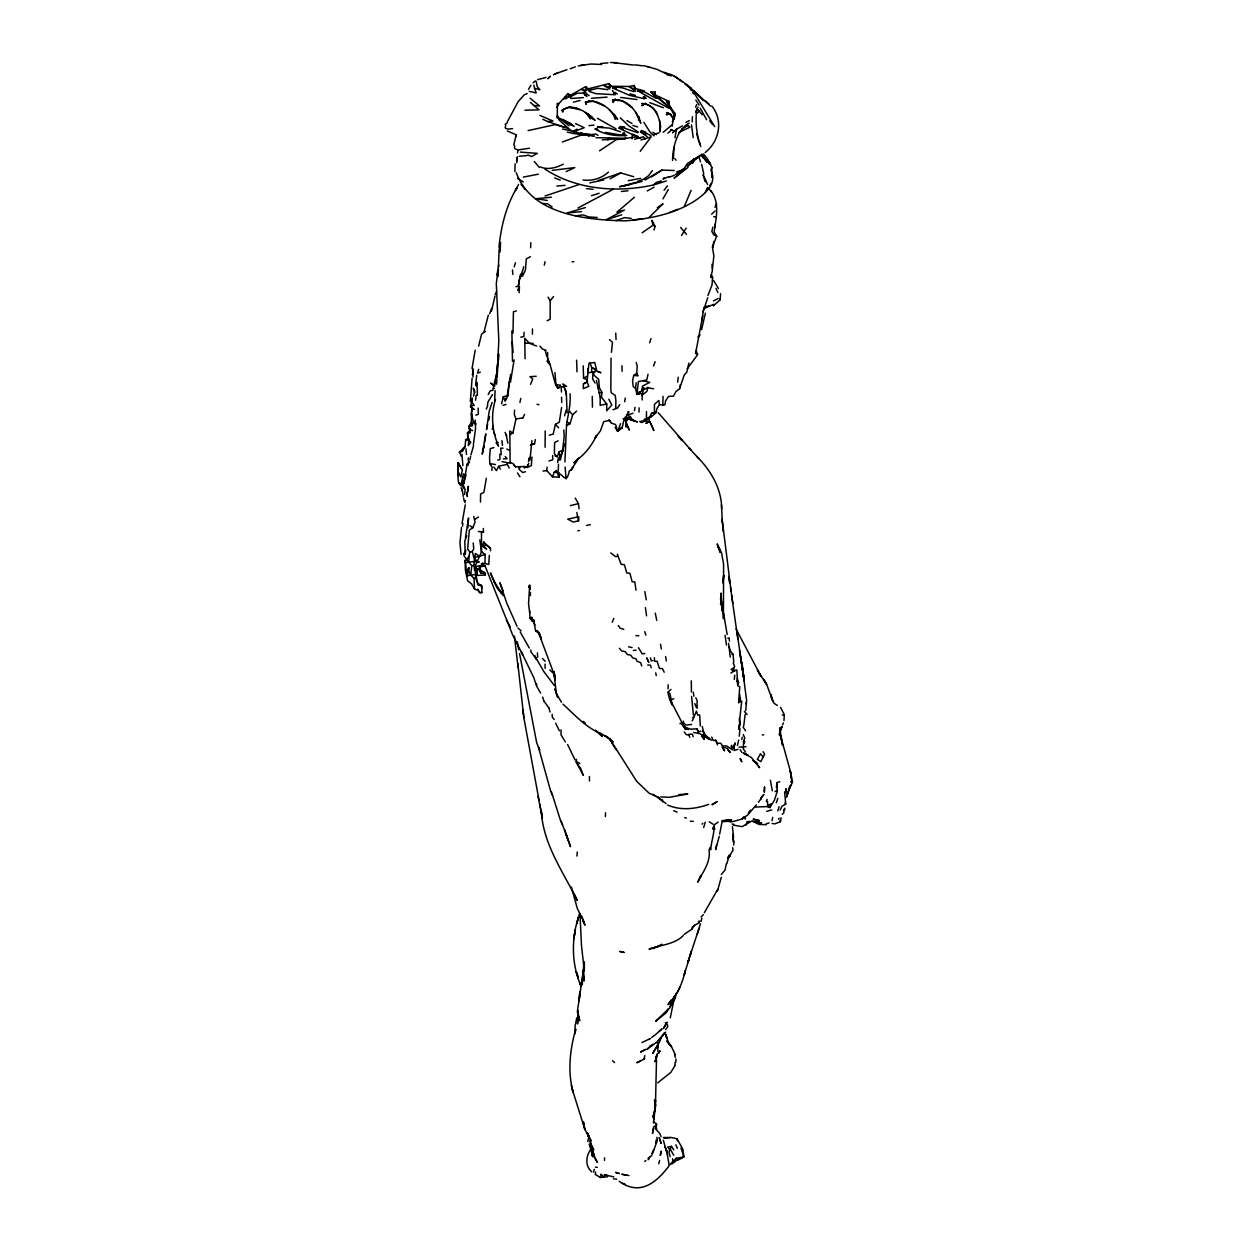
<?xml version="1.0" encoding="UTF-8"?>
<svg xmlns="http://www.w3.org/2000/svg" width="1250" height="1250" viewBox="0 0 1250 1250"><rect width="100%" height="100%" fill="white"/><g stroke="black" fill="none" stroke-linecap="round" stroke-linejoin="round"><path stroke-width="1.5" d="M473.719 516.438L475.063 522.047L472.906 527.688L469.328 530.062L467.656 549.047L469.828 551.984L469.078 556.156L465.125 561.312L465.672 562.562L477.391 561.047L481.562 551.797L485.125 554.391L484.938 563.531L480.016 565.812L475.359 566.375L477.156 569.344L477.359 575.438L485.094 575.016L484.641 572.578L478.562 569.078L477.156 569.344M691.438 692.047L691.297 680.828M522.641 418.281L524.547 414.406M528.922 459.359L528.922 458.094M587.734 368.812L588.234 372.75L593.375 372L594.078 375.297L598.641 379.297L599.422 387.812L601.969 392.422L601.406 397.125L606.734 404L606.703 410.766L611.828 404.969L608.797 399.203M646.453 411.562L646.484 418.906L644.344 419.172L643.812 421.469L641.531 420.969L641.719 422.453L644.734 420.641M720.547 293.578L720.25 299.75L713.516 305.688M468.281 460.922L468.313 457.812M470.359 401.562L472.094 378.141M656.141 1140.047L655.766 1143.172M480.469 502.031L480.609 494.016L483.906 492.359L486.344 478.297M532.422 334.219L532.469 328.922M547.609 352.438L547.641 361.984L550.094 364.609L555.531 384.656L558.438 388.312L560.344 385.281L556 384.484L554.906 372.547M511.875 330.906L512.484 361.297M545.078 447.25L545.219 430.953M606.734 404L600.141 405.344L600.234 397.328L596.438 380.438M557.641 388.438L556 384.484M558.547 460.188L560.422 459.594L559.109 451.781L562.578 450.453L564.203 436.5L563.781 429.969M513.016 333.125L513.422 311.828L516.344 310.953M587 381.953L588.844 386.375L583.219 388.609L583.453 383.812L587 381.953L588.969 363.328L594.797 362.484L596.75 370.922L600.922 372.719L597.406 371.547M558.281 471.297L558.469 464.188M561.031 729.844L561.031 734.875L565.328 741.891M634.609 420.891L631.156 420.125L631.172 418.813M714.781 227.375L714.844 224.234M733.516 670.859L731.141 669.5L734.219 667.328L733.484 671.172L736.859 669.906L737.688 685.688L739.766 686.828L738.562 702.797L740.016 701.734L739.766 694.406M583.781 973.219L584.266 980.937L583 973.422L584.047 962M457.969 475.641L458.109 462.719L461.656 469.016M514.5 410.094L514.391 414.75L515.984 418.922L512.938 432.984L509.844 434.797L510.125 462.234L513.453 463.922L515.406 466.797L525.125 466.469L524.203 467.953L527.625 466.516L528.781 463.375M483.703 544.719L483.766 542L490.438 548.484M496.953 377.328L498.812 340.891L496.312 283.469L498.703 265.016M588.094 113.812L595.062 120.422C587.375 112.641 573.656 102.672 562.875 109.734L562.812 112.109L562.062 110.5M604.5 1160.359L604.562 1157.812M531.938 457.031L531.375 465.547L527.469 467.469L524.094 466.859M576.438 759.359L576.391 761.359L579.812 763.609M779.781 781.797L776.953 782.547L777.328 791.281L774.391 800.203L769.938 807.578L766.844 806.609L755.609 807.062M472.156 374.484L472.969 374.344L472.562 367.938L473.031 376.922M536.578 346.109L529.156 343.047L524.766 338.297L525.062 358.719M517.688 667.516L517.828 663.438L523.828 717.578L539.031 800.266M570.062 393.797C570.875 404.484 568.172 414.25 566.547 424.484L564.922 461.969M461.438 484.688L463.391 473.875L465.891 476.109L462.656 477.531L462.391 482.641L465.172 489.859L464.562 494.484M465.125 561.312L465.375 570.031L467.594 580.797L471.516 583.812L474.563 589.109L478.078 590.328L479.859 592.906L481.922 592.531L481.641 585.797L477.594 583.219L473.906 565.312L475.359 553.438L479.344 556.25L485.125 554.391M530.609 247.734L530.797 242.719M587.781 1141.594L589.141 1135.641M632.125 138.828L632.281 134.953M671.078 108.094L666.453 100.906L669 105.594L669.172 101.453L655.547 95.125L654.859 91.797L650.922 92.047L657.031 98.203M692.219 121.859L692.422 116.703M611.047 358.156L610.844 389.516L611.234 392.719L615.219 395.422L615.875 400.562L615.766 408.578L613.047 409.797M497.75 276.594L498.031 269.359M605.359 816.578L605.547 812.734M649.688 416.875L648.938 421.656L643.797 420.719L643.594 421.516M472.188 401.438L472.359 398.062L470.547 406.531L473.906 409.344L470.547 406.531M668.016 688.875L668.219 684.766M739.406 700.219L739.5 698.328L740.641 699.25L739.953 697.375M791.422 780.047L791.062 773.75L780.172 734.406L780.234 727.609L780.172 734.406L782.547 745.141L780.203 730.625L781.984 726.469L779.359 734.734L779.891 730.141L781.984 726.469M705.359 313.141L701.609 329.688M738.172 684.234L738.312 681.844M475.609 385L476.719 375.344M497.719 276.25L497.922 272.719M642.922 380.609L649.766 382.391L642.609 386.031L641.734 390.484L639.109 393.953L636.891 394.328L638.406 381.516L646.75 380L648.031 374.266M746.469 702.656L745.766 710.578M519.109 292.719L519.484 286.594M656.5 1058.953L655.453 1105.875L654.719 1101.484M712.625 277.484L710.766 277.344L711.375 274.688L712.625 277.484L711.984 285.078L707.875 295.562M660.422 125.438L660.266 131.688L659.562 120.344M672.219 126.203L672.984 120.422M675.812 1062.281L676.016 1059.031M474.563 589.109L473.969 578.344L470.734 575.172L471.812 565.688L468.719 562.109L469.078 556.156M498.391 267.297L499.172 248.891M557.844 115.812L557.219 118.016L557.438 103.438L558.828 103.703L567.922 93.625L570.375 95.359L585.625 86.641L588.203 88.844L609.188 83.578L611.516 86.266L629.141 86.5L634.062 85.5L635.703 88.609L644.359 90.938M592.438 407.156L592.266 396.344M469.984 432.797L469.938 430.156L467.469 432.875L469.984 432.797L470.25 428.484L468.859 428.453L468.828 426.172L471.297 422.703L471.641 409.5M524.094 332.266L523.828 336.469L520.75 337.234M463.984 481.281L461.922 483.688L463.828 483.484L467.094 464.203L469.531 461.594L467.703 465.234L467.094 464.203M640.203 1061.172L636.828 1062.734L643.828 1059.297L644.906 1055.609M611.453 352.344L612.453 342.312L609.516 339.656M641.969 1042.562L649.203 1039.062M583.812 971.875L584.297 966.562M687.203 368.828L697.594 354.719L696.141 350.484L702.781 315.672M705.266 822.156L703.656 827.531M733.75 748.344L735.344 742.906L733.391 746.578L731.281 747.719L731.484 745.281L732.375 749.797L726.75 746L722.406 745.891L720.844 743.25L717.219 743.219L715.844 740.234L713.328 740.531L711.719 737.078M467.672 492.062L468.344 486.219L466.766 495.922M663.031 396.344L662.828 405.156L664.875 404.812L665.594 400.844L668.578 396.344L673.406 396.188L675.984 391.531L679.578 388.75L684.172 375.156L686.828 372.125L688.891 363.062M674.922 1065.281L675.109 1062.453M496.547 384.141L496.922 379.047M584.375 962.156L584.297 971L581.453 944.969L579.984 913.859M636.422 421.797L637.469 421.891L626.578 417.719L626.797 414.875M648.812 1047.312L646.984 1049.453L656.547 1042.25M712.469 268.422L713.859 255.984L712.359 246.656L716.766 236.156L714.125 232.094C715.969 218.516 720.125 202.938 711.062 190.922M691.594 724.469L685.859 725.062L683.344 722.516L683.453 721.125M656.109 1123.781L653.562 1121.719M656.625 1124.656L656.062 1127.438L654.953 1125.938L656.625 1124.656L656.125 1123.453M703.859 307.953L701.781 320.141M670.297 1017.781L674.109 998.953M720.578 604.562L720.812 601.609M713.219 247.625L713.688 241.609M476.984 382.469L477.406 395.312M499.906 454.109L499.937 459.5L497.672 460.094M547.062 467.109L546.766 470.609L552.516 476.813L558.953 477.234L559.312 472.969M578.547 520.859L577.625 516.953L567.734 519.156L573.156 522.031L578.547 520.859L578.875 516.797M743.266 734.484L744.781 738.062L743.609 740.828L743.312 748.922L745.469 751.953M462.578 526.172L462.828 523.281M497.75 274.922L498.078 271.109M553.531 296.531L550.188 300.859L550.188 319.219L547.156 320.75M473.359 444.797L475.547 428.688L475.172 420.047M739.969 728.438L739.25 736.219M745.125 818.219L745.219 817.125M491.891 470.375L492.156 467.312L489.797 463.625L489.562 457.078L490.328 448.578L493.906 447.609M576.922 856.078L577.281 851.984M653.797 1119.891L655.641 1105.297L654.406 1099.922M720.562 600.094L721.016 593.078L721.906 609.234L720.922 597.578L723.203 613.406L721.906 609.422L723.625 613.438L727.172 634.531M500.078 251.953L500.562 242.484M710.828 849.844C710.969 841.828 714.719 833.469 713.719 826.391L712.953 828.891L714.953 829.047M583.766 971.578L584.234 966.5M583.062 972.937L577.359 1011.562L579.719 1020.719L577.625 1011.828L577.828 1014.75L578.094 1010.641L577.5 1023.969L577.906 1019.828M739.984 721.906L739.422 727.422M783.969 720.656L784.297 714.625L780.562 707.328M498.969 247.266C501.031 226.437 506.141 205.562 517.094 187.484L515.406 190.547L518.547 184.469M536.234 81.359L537.156 86.469L539.922 89.781L534.547 88.25L533.859 85.094M657.75 1045.422L657.547 1047.516L658.312 1042.656M754 821.547L761.578 823.031L751.875 820.969L742.109 826.656L733.719 825.188L733.828 824.078M523.656 266.641C522.625 273.25 518.266 278.438 518.844 285.406M636.891 394.328L635.562 388.328L633.188 386.578L632.562 380.906L633.688 375.453L638.125 375.812L636.719 373.25L637.219 365.922L636.203 362.594M516.781 162.781L517.375 156.875L516.734 160.531M531.953 440.672L529.938 460.172M593 372.062L592.609 378.875L595.047 383.062M669 105.594L669.172 101.453M635.562 388.328L636.188 382.766M743.734 725.922L745.156 714.359M776.375 787.594L776.953 782.547M517.547 152.953L517.812 150.641M719.656 834.078L722.109 821.688L729.359 821.234L724.109 820.578M475.547 400.266L476.141 395.125M474.438 570.156L474.969 565.516L477.406 562L479.234 561.922L476.031 562.094M734.281 679.406L734.75 675.328M781.062 817.812L780.453 821.672L774.875 823.844L772.078 823.453M784.516 810.594L784.797 808.188M630.062 419.656L630.25 418.109L628.016 415M739.906 721.969L738.797 729.266L739.938 722.094L739.297 718.281M737.438 745.359L738.703 740.047M791.5 777.859L790.141 770.547L792.5 782.109L787.125 793.984M509.875 379.891L510.578 374.406M653.422 1122.922L654.125 1117.281M758.422 802.328L763.922 794.391L761.484 796.984M733.672 845.078L734.125 841.516L732.922 838.969M510.484 382.094L514.109 359.922M557.641 462.531L558.062 459.234L562.219 452.734M677.625 382.188L678.266 377.266M484.5 442.453L485.797 433.891L482.219 454.188L484.141 445.578L483.453 448.25M481.562 551.797L481.469 531.953L483.453 531.984L483.328 528.469M707.766 297.719L703.031 311.812M487.609 424.609L486.516 429.562L489.188 411.359L492.125 402.438M461.516 527.375L459.953 542.812L461.078 554.344M462.047 523.406L465.266 504.859M704.359 912.688L717.672 889.438M586.25 102.781L586.031 104.391L586.578 102.156L593.656 101.25L604.406 106M595.172 369.188L591.719 367.641L591.594 372.453L594.984 371.844L595.359 369.188L591.719 367.641L590.062 362.703M507.891 396.281L509.328 381.766M495.094 390.484L494.672 400.719M676.047 993.375L675.297 998.438L670.234 1004.5M583.422 97.594L570.906 98.5L570.375 95.766L571.781 94.719M634.469 410.734L634.984 407.312M760.859 799.5L761.141 797.578M673.781 1149.844L671.422 1146.359L667.672 1147.156L669.578 1149.297L669.062 1152.703L670.219 1156.672M496.984 275.047L497.531 271.453M653.703 1126.562L652.469 1133.547L653.484 1128.625M458.109 462.719L458.125 479.609L458.641 482.797L461.172 483.5M624.672 401.734L625.25 398.062M470.734 575.172L467.438 575.781L468.766 567.609L468.734 571.172L470.734 575.172L475.609 574.453L475.641 578.031L478.609 585.188L481.641 585.797M476.25 385.875L476.719 382.984M515.109 163.797L514.875 171.547M563.922 446.828L564.438 443.562M468.062 438.391L465.703 439.641L464.984 446.719L462.531 451.312L459.422 452.187L465.047 446.578M561.594 407.578L559.312 422.172L555.375 424.344L553.219 434.094L549.266 435.188M780.094 810.078L782.078 806.203L785.719 804.094L784.594 791.859M494.297 382.891L497.469 371L496.734 374.906L497.609 364.172L497.25 377.094L497.219 368.672L495.438 383.969M719.25 836.266L715.625 849.656L716.578 845.094M673.984 147.281L673.438 158.328M615.172 427.391L617.594 431.266L622.141 427.984L623.938 419.859M656.641 1056.016L655.828 1060.672L657.328 1053.484M465.875 550.234L463.828 553.859L465.172 554.281L465.641 551.578M583.375 971.203L584.281 966.031M679.578 388.75L680.172 384.922M576.766 1017.844L575.078 1026.125L575.172 1033.578L575.75 1029.141C569.938 1049.453 567.438 1071.766 573.125 1092.375L571.344 1085.109M595.672 1172.078L595.234 1174.484L600.594 1177.484L607.656 1176.719M741.781 739.562L742.219 737.172M488.922 420.016L489.516 416.719M582.656 975.844L583.844 969.391L583.312 972.219M654.406 412.875L656.094 412.594L656.781 408.859L659.469 404.516L658.797 400.437L654.453 404.422L654.406 412.875L651.484 413.328L649.859 416.812L646.484 418.906M487.437 405.094L488.047 401.844L492.562 394.562M512.828 274.422L512.484 269.953M739.406 722.078L741.734 701L740.016 701.734M772.062 820.672L772.688 817.375M647.719 387.203L646.906 391.406L642.141 395.094L642.234 399.953M674.922 137.734L676.594 129.172L682.422 125.828M473.594 396.109L474.594 391.094L473.281 388.188L474.812 392.734M711.75 177.578L711.844 167.453L707.5 158.828L703.438 153.875M465.469 537.562L468.547 518.031L467.875 527.703M684.984 971.953L684.234 975L685.344 970.406C682.656 982.109 678.234 993.875 669.625 1002.547L670.672 1001.219L668.031 1004.688L670.969 1000.125M491.438 311.156L495.031 295.953M463.828 483.484L465.781 474.266M469.875 459.875L470.594 456.422M696.141 350.484L695.516 353.484L697.641 354.016M684.094 934.422L691.859 929.219L692.344 926.906M515.703 136.984L516.172 134.781L507.297 130.969M544.312 265.188L545.047 261.719M519.922 402.469L520.781 398.469M534.516 443.828L530.688 444.766L534.516 443.828L535.422 439.594M726.438 863.594L725.016 870.078L721.328 874.453M593.609 1172.203L594.25 1169.297M560.422 459.594L563.062 448.969M470.969 454.844L473.531 445.734M501.656 403.734L503.25 396.828L507.547 395.609M712.844 227.094L711.828 231.391L713.797 234.875L716.766 236.156M690.422 955.078L691.344 951.156L687.75 962.688L700.5 923.891M672.375 121.844L675.109 113.688L668.797 104.844M643.922 387.625L642.141 395.094L639.391 391.609M516.172 134.781L513.812 144.547L514.812 146.297M710.766 277.344L712.453 270.312L711.969 264.375M493.359 387.203L494.125 384.031M492.266 429.406L493.125 425.906M467.703 465.234L468.328 462.703M642.406 92.359L640.125 90.047M552.516 476.813L554.203 472.297C563.484 471.578 565.906 486.938 569.391 470.734M478.609 346.219L481.594 334.094L485.391 331.391M701.062 921.359L701.875 918.266M488.297 315.219L484.062 331.781M495.469 399.594C490.766 414.391 492.031 430.469 497.969 444.625M657.859 1051.391L657.984 1045.766M567.047 425.484L570.047 423.734L572.641 414.844L576.562 411.125M624.531 420.422L630.609 418.391L624.531 420.422L625.5 416.828M658.688 1163.75L659.609 1160.406M783.562 811.219L784.141 809.078M790.641 785.234L786.453 797.281M475.188 350.25L472.125 368M489.313 555.391L488.75 564.469L484.938 563.531M638.391 120.203L639.328 116.969M579.547 913.484L576.688 923.875L578.547 917.094C571.406 938 571.297 964.453 580.984 985.828L579.766 982.453L580.656 985.094M621.062 127.203L623.188 129.656M462.891 465.609L461.922 454.25M472.531 430.625L469.062 428.891L469.031 426.625L472.203 425.688L473.359 421.797L471.375 413.234L471.781 416.875M570.141 96.609L570.375 95.766M684.828 972.578L689.25 958.562L688.328 961.188M649.688 342.766L650.969 338.531M564.516 415.812L566.281 410M653.969 230.047L655.062 226.422L651.922 220.297L652.922 225.203L655.062 226.422M777.781 810.859L779.094 806.703M745.703 703.75L746.781 700.406M697.062 934.531L699.141 928.141M776.328 802.812L777.797 798.359M661.188 1037.406L659.672 1041.734M517.734 290.359L518.797 287.172M693.969 158.594L692.344 163.438L695.031 158.844M515.484 262.75L514.219 266.797M597.469 127.625L597.891 126.391M657.938 1044.781L652.719 1053.375L659.312 1042.438M726.797 863.703L729.312 855.109L727.75 857.406M729.531 856.094L732.984 850.188L732.672 847.703M593.234 1152.5L592.078 1155.844L592.547 1152.906L592.766 1156.797L589.562 1144.609M620.578 423.656L617.734 431.234M767.062 799.344L766.328 801.422L767.5 801.547L767.656 805.562L769.844 807.234M482.516 545.938L486.516 548.938L482.516 545.938L483.766 542M711.844 167.453L710.859 170.172C717.859 183.719 704.438 194.469 694.438 201.094C673.766 214.312 649.547 218.797 625.469 220.859C586.641 219.969 531.672 214.984 516.297 172.734M559.297 458.672L560.5 455.344M786.828 796.266L788.031 792.969M489.656 313.719L491.578 308.469M509.922 378.391L507.188 395.875L505.141 400.875L503.25 396.828M693.75 925.922L699.078 922.719L699.734 920.922M790.078 785.719L788.438 789.5M466.75 535.781L464.828 540.875L465.172 554.281M554.953 455.797L557.234 456.766L559.109 451.781M675 1065.594L670.797 1072.422L657.688 1082.859M653.516 365.938L655.141 361.688M478.719 369.281L477.5 373.125L480.344 372.172M712.953 828.891L714.625 824.547L718.172 822.094M556.875 107.562L558.828 103.703M528.391 461.672L530.078 457.344M745.969 825.078L747.297 821.719L749.641 821.516M656.438 1057.766L654.953 1061.734L656.031 1059.156M650.922 92.047L655.172 96.016L655.547 95.125M612.234 622.219L613.828 618.391M692.219 720.938L696.469 711.141L697.734 715.172L699.672 715L700.297 725.969M648.984 1158.094L648.328 1159.688L649.688 1156.969M530.547 384.297L532.766 379.047L529.938 376.688L536.188 376.281M684.469 206.125L691.078 190.344M763.297 757.312L760.453 753.719L757.391 759.375L760.844 761.594L764.656 754.094L763.094 751.719M710.125 847.438L709.047 849.969C710.641 859.719 705.125 869.312 700.234 877.328L701.016 876.172L697.719 882.203L700.844 875.453M673.688 1155.203L670.25 1149.125L671.422 1146.359M486.312 409.062L487.766 405.688M705.375 192.203L707.469 187.453L709.594 188.203M652.391 1153.984L657.359 1140.469L656.906 1137.281M656.094 412.594L650.891 417.234M733.953 745.328L734.328 750.234M782.625 724.75L783.438 722.938M695.547 107.172L696.766 104.484M668.109 105.562L668.594 108.125L637.609 90.812L640.703 90.578L644.891 92.156L655.891 98.266M651.734 1153.891L653.656 1149.672M495.156 294.5L496.625 291.422M714.938 207.328L716.641 203.75M645.578 420.906L646.172 419.703M677.203 992.719L679.891 987.25M488.203 394.594L490.031 390.953L492.984 390.203L492.969 388.453L494.5 388.312M671.891 1003.719L669.75 1007.953L663.297 1013.766M607.906 139.969L608.984 137.875L626.531 138.391L602.297 139.859M665.672 1024.156L663.328 1028.641L667.406 1022.422L665.281 1022.797M468.766 567.609L466.297 572.297L467.438 575.781M628.094 417.781L626.422 420.953L626.109 427.094L625.906 422.859M658.719 1053.281L660.047 1050.766L658.344 1053.375M475 561.281L472.234 551.562L473.75 548.719L473.234 543.047M646.156 421.203L647.047 419.031M528.547 89.219L530.953 85.266M727.625 858.203L730.203 856.219M558.438 388.312L560.344 385.281M662.938 198.891L668.281 189.547M681.578 235.438L686.141 228.141M721.281 877.25L717.422 891.219M505.141 400.875L506.969 397.812M671.469 1003.906L674.422 998.453L672.75 1003.438L669.984 1006.234M663.156 1035.094L664.75 1032.547L659.734 1039.062L665.734 1032.141M577.109 1019.422L578.453 1017.313M507.391 121.641L518.25 101.484L524.328 94.781L527.219 93.531M691.859 929.219L694.422 925.188M665.719 1029.656L667.797 1026.391L667.359 1024.703M571.312 469.797L572.828 467.438L570.578 470.594L578.938 457.969L573.922 462.828L577.297 459.594L576.688 460.125C585.328 453.984 592.016 445.016 596.547 435.453L594.844 438.219L600.469 430.813L603.719 421.641L609.594 420.391L611.172 423.078L615.594 424.531L617.594 431.266M619.766 404.625L617.297 408.328L615.766 408.578M656.516 1042.797L660.75 1037.797L658.25 1040.406M645.703 423.422L648.938 421.656M705.578 307.062L706.203 306.156M709.75 185.594L711.172 183.531M664.125 177.625L663.078 179.109L668.734 176.625M672.922 998.766L675.469 995.203L673.906 997.375M748.312 813L750.453 810.094M591.672 1148.219C586.016 1154.766 584.484 1165.734 591.734 1171.812M698.062 106.969L696.75 108.719C695.266 121.25 696.25 134.641 700.766 146.469M652.391 170.609L648.547 175.734L643.766 179.125L637.797 181.234M726.375 820.656L730.344 821.891L733.797 821.375L742.328 818.891L743.938 816.781M664.078 190.219L667.438 185.891M625.672 420.25L627.844 417.547M640.203 151.297L651.172 136.859L641 139.969M695.609 111.969L697.703 109.438L702.281 114.812M655.438 1057.141L657.484 1054.688M614.047 100.781L612.844 102.219L615.375 98.891M664.188 1138.141L671.328 1137.516L676.969 1138.734L682.922 1149.359L683.891 1156.922L676.219 1158.312L669.141 1165.297L667.281 1154.203M778.375 819.188L779.188 818.234M683.297 935.531C674.578 944.562 660.438 944.844 649.047 949.188L658.312 946.375L652.688 948.516L653.688 948.25M782.281 814.422L784.062 812.344M668.766 1166.25C656.203 1182.766 639.875 1196.266 619.219 1181.328M666.609 1010.844L668.688 1008.578L666.422 1012.578L655.719 1021.234L662.375 1014.703M697.406 113.062L699.656 110.656M678.281 172.656L683.312 169.828L687.422 163.484L701.516 154.516M565.234 97L568.734 97.109L570.375 95.359M687.5 166.578L694.375 159.344M702.047 824.141L702.812 823.328M672.594 132.828L676.594 129.172M549.875 76.625L547.859 78.719L550.453 76.141M696.375 110.766L697.703 109.438M697.891 337.125L700.109 334.891M701.094 916.969L703.391 914.656M649.266 217.281L663.016 203.812L657.281 207.687M756.312 804.891L747.766 814.937L742.328 818.891M667.797 692.375L670.969 689.422M705.141 152.578C719.312 141.5 723.609 120.422 711.797 106.016M544.875 169.062C576.422 189.875 617.375 192.938 653.5 184.969L656.156 182.516L661.344 180.906M711.609 214.172L715.109 210.953M652.922 225.203L642.172 232.797M648.281 418.734L643.812 421.469M663.234 132.281L671.781 125.078M612.469 90.484L615.266 94.734L595.922 93.672L589.531 91.562L588.672 90.438L591.078 88.625M634.422 197.25L616.891 212.25L624.422 210.047L606.438 219.594L621.734 214.828M681.797 171.016L683.797 169.281M570.219 96.875L577.234 93.297L583.922 92.953M554.203 472.297L556.422 470.391L558.953 477.234M659.109 1031.391L661.922 1029L654.406 1035.547M635.766 91.328L629.141 86.5L634.609 89.547L635.703 88.609M644.719 1161.438L645.844 1160.5M678.875 132.406L689.906 127.219L687.875 125.391L681.641 129.391M649.172 1039.516L650.375 1038.516M585.766 91.906L581.594 89.578L586.344 90.375L588.203 88.844M507.266 122.656L505.281 124.281L505.797 125.969M643.828 1059.297L644.703 1058.594M533.078 82.797L535.391 80.953M667.891 133.156L671.875 129.688L670.859 129.547L674.406 131.453M688 167.422L674.094 178.203L685.531 167.922L675.484 174.438M687.547 165.797L700.141 155.875M648.906 417.641L651.328 415.766M648.062 1158.375L651.812 1155.469M651.578 1037.516L653.781 1035.859M608.406 172.109C601.641 178.469 592.188 181.172 583.047 180.031M683.609 1156.016L682.312 1158.078L673.281 1161.781L672.531 1158.812M622.312 126.922L618.531 128.031L640.703 138.375M633.688 375.453L636.719 373.25M671.688 1164.062L675.078 1161.609M588.672 90.438L597.719 88.297L607.844 89.688M680.141 171.188L683.25 169.031M646.188 98.5L644.516 96.422L643.391 96.828L644.719 98.828L629.625 95.359L612.703 88.078L617.297 87.172L622.141 87.859L633.938 91.641M612.703 88.078L615.562 86.812M674.125 119.484L670.688 114.234L668.281 113.484L666.344 114.797L668.812 114.188M599.531 150.828L616.422 139.578L636.75 136.875M609.906 89L604.047 85.578L609.734 87.438L611.516 86.266M651.562 176.859L661.891 170.094L674.234 170.516M775.031 791.594L777.484 790M692.359 160.812L698.578 156.875M475.063 519.188L478.516 517.016M661.891 944.203L656.344 947.172M661.891 170.094L645 180.016M730.859 672.984L734.953 670.531M573.859 130.969L577 129.141M649.719 1046.234L652.984 1044.328M610.109 178.844L620.719 172.922L633.703 176.719M647.281 190.969L654.078 187.188M583.422 92.984L585.219 95.312L586.984 94.359L589.156 95.609M685.906 122.438L689.344 120.562M530.391 256.703L526.281 258.922L525.438 269.953L522.703 275.984L519.766 277.031M643.719 104.656L641.703 105.719L645.547 103.125M613.25 189.25L577.984 208M583.188 365.797L583.594 378.141L587.5 376.094M713.516 300.906L718.141 298.547M558.109 440.781L554.688 442.5L554.5 445.703L554.422 453.812L557.234 456.766M583.453 383.812L587.594 381.812M537.594 79.656L546.109 77.438M767.656 805.562L771.469 803.766M566.203 171.609L574.781 167.594L552.219 170.359M468.734 571.172L466.297 572.297L465.672 562.562M554.531 74.031L566.953 69.719M562.875 109.734L562.047 110.109L568.969 107.172L579.797 109.797M676.625 171.859L683.312 169.828M641.734 390.484L647.688 387.781L653.656 388.766M563.266 164.141C556.359 167.828 547.844 170.109 540.312 166.938M553.453 74.797L557.859 72.906M574.703 131.297L584.203 127.703L575.5 123.594M613.531 93.078L615.172 92.391L617.297 94.062M562.344 142.016L581.812 134.859L593.625 135.672M669.703 212.453L677.719 209.297M597.938 129.719L596.531 128.516L594.859 128.953C604.125 134.422 616.219 136.531 626.781 135.344M670.188 700.141L673.812 698.719M523.078 273.469L520.469 274.484L518.188 286.016L515.969 286.828M570.219 68.781L575.266 66.859M669.203 177.234L674.438 175.266M530.266 588.953L528.672 586.047L530.344 589.125M589.344 101.063L585.188 102.328L586.578 102.156M689.156 123.109C676.797 129.75 672.75 147.312 672.547 160.438M567.266 132.109L572.969 133.406L576.781 132.047L562.594 129.016M620.719 172.922L598.281 180.578M616.016 220.625L624.531 217.641L631.203 218.375M653.375 134.719L659.109 132.766M545.078 195.984L579.078 184.547M506 404.406L502.969 405.359M679.938 723.656L683.344 722.516M623.109 418.875L626.578 417.719M710.047 305.766L704.562 308.406M633.016 413.25L626.438 415.391L629 411.859L627.812 411.891M634.609 139.25L643.359 136.766L645.141 138.922M642.141 181.406L624.719 185.688M591.516 195.703L599.156 193.25M653.5 184.969L666.359 180.953M638.156 181.844L619.531 186.75L629.234 184.766M734.219 750.484L738.016 749.344M704.25 307.156L712.609 305.016M548.906 460.953L552.812 459.766L552.609 455.5M525.469 471.734L522.766 472.547L519.016 469.234M585.391 207.578L567.078 212.938L581.516 211.672M766.141 823.812L769.094 822.953M651.484 413.328L655.547 412.156M475.734 415.125L478.281 414.391L478.156 408.109M474.672 557.562L479.344 556.25M528.109 130.609L555.422 124.562L564.719 127.406M766.688 811.328L771.781 809.938M529.469 148.25L518.281 149.922L515.219 148.938L514.375 147.375M573.375 102.203L580.016 100.422M685.234 126.109L687.875 125.391M579.062 508.703L578.453 503.641L570.359 505.625M640.594 178.328L628.312 180.703M603.75 179.938L589.766 182.875M703.031 734.703L704.125 734.438L706.734 737.344M586.562 525.484L590.297 524.594M782.281 715.094L784.297 714.625M519.625 467.391L518.5 467.656L519.922 468.016M701.016 731.25L698.688 731.781L696.906 728.812L691.875 729.125M509.188 468.031L507.359 464.422L498.531 466.172L500.422 469.047M727.828 638.156L729.125 637.875L729.438 641.094M694.812 703.625L696.344 707.422M762.328 735L763.688 734.719M723.406 821.266L727.609 820.406L721.906 820.75L731.5 820.062L726.781 820.531M523.266 177.109L538.359 174.188M479.719 566.969L485.313 565.844L481.938 565.375M738.984 747.172L745.953 746.688M580.438 65.5L591.078 64L601.609 64.469M478.078 590.328L477.562 589.125L479.578 592.25L481.922 592.531M473.969 578.344L475.641 578.031M471.812 565.688L473.906 565.312M731.969 654.5L733.078 654.297L733.766 662.203M577.906 530.797L579.406 530.531M469.828 551.984L472.234 551.562M578.234 65.953L584 64.938M652.797 660.594L651.328 660.859L650.391 657.906M463.531 497.984L464.344 500.828L465.641 500.594M498.531 466.594L496.453 470.625L493.891 467.016M515.984 418.922L522.641 417.984M619.578 429.5L621.359 427.484L622.141 427.984M458.188 462.891L462.375 470.031L460.844 477L457.75 470.891M498.219 442.438L496.062 442.797L498.562 446.234M599.125 392.875L601.969 392.422M600.234 397.328L601.406 397.125M598.109 388.031L599.422 387.812M470.531 405.891L474.281 405.328L471.719 402.391M572.109 261.875L573.828 261.625M743.516 741.688L744.922 741.5M512.578 128.578L508.406 129.141L505.594 128.328L505.109 126.953M575.5 215.906L583.109 214.906L588.797 216.953L597.203 217.484M563.672 98.875L566.953 98.453M591.875 134.5L595.828 134L598.016 135.359M542.984 471.062L546.766 470.609M644.828 653.531L642.219 653.844L638.438 647.703M534.094 622.953L535.641 630.875L537.5 630.656M632.438 219.984L642.781 218.812M482.516 545.469L486.906 545.453L490.484 548.25L490.516 550.828M519.125 156.25L526.938 155.609M524.953 110.219L538.969 109.828L530.422 102.453M588.984 125.641L593.938 125.109M621.328 191.484L628.016 190.766M542.812 119.281L547.719 121.562L553 121.031L539.906 115.406M593.375 372L594.984 371.844M693.141 736.75L692.391 734.188L688.828 734.266L689.75 737.375M551.391 197.219L535.828 198.719L547.266 200.453M591.578 98.297L607.062 97.125M600.625 63.516L607.984 62.891M766.266 824.703L759.062 824.438L752.891 821.391M556.812 186.016L565 185.375M637.609 90.812L639.984 90.625M597.766 127L602.75 126.625M633.375 650.438L636.062 650.219M595.953 137.719L608.984 137.875M667.094 74.828L671.297 74.625L674.641 76.609M503.406 458.891L507.094 458.719L505.25 456.484M525.141 343.203L533.141 343.391M747.297 821.719L749.969 821.609M617.984 138.797L625.516 138.641M636.016 590.203L634.797 581.984L632.156 581.734L629.891 573.281L626.812 573L624.406 564.766L621.109 564.266L618.094 556.406L615.281 556.453L610.719 552.953M725.219 820.688L730.641 820.578L727.375 820.578M599.297 127.438L609.125 128.047L620.531 131.797M678.766 794.625L687.812 793.953L669.453 797.297L660.891 796.953M663.281 1137.516L670.188 1137.5M790.641 781.844L792.531 781.828M588.547 101.125C600.812 100.344 611.219 109.891 617.656 119.422L609.5 109.969M529.734 610.828L529.953 618.172L532.328 618.203M613.609 62.625L633.281 65.031M501.984 461.625L510.438 463.25M503.031 448.187L500.703 448.156L501.25 454.594M626.656 1175.234L621.75 1174.281M577.234 133.078L590.078 134.219M610.453 62.5L616.688 62.719M690.328 821.234L693.266 821.375M647.719 665.016L650.406 665.141L651.188 667.797M708.734 804.344C695.531 809.094 680.875 810.781 667.641 805.062M529.141 91.328L536.203 92.938L534.547 88.25M533.625 105.516L539.578 105.984L530.078 98.172M595.469 1167.188L597.312 1167.328M635.938 635.562L638.828 635.844M613.453 1178.828L616.734 1179.141M542.453 203.359L547.875 203.891L552.141 206.984M478.344 531.484L483.453 531.984M586.469 188.641L593.172 189.312M620.547 97.422L636.922 99.531M520.422 152.109L537.312 153.359L531.625 156.531L527.75 154.953M569.281 107.281L576.234 108.047M589.078 135.656L572.969 133.406M670.672 108.016L657.391 97.031L660.125 98.109L659.594 97.406M634.5 64.828L642.734 65.828M689.203 735L686.359 734.656L684.188 731.953M619.922 126.438L624.75 127.062M713.734 216.672L715.672 216.953M480.734 572.969L480.016 565.812L478.562 569.078L480.734 572.969L485.078 573.609M613.812 1176.922L604.219 1174.703L606.688 1175.328M628.938 1175.562L622.547 1174.312M489.797 463.625L495.484 464.547M586.75 134.922L589.422 135.719L580.328 133.047L594.516 136.25M659.469 404.516L662.828 405.156M693.703 732.484L699.594 733.609L708.828 738.484L704.812 736.25L707.484 737.672M621.812 127.234L637.766 132.734M481.328 563.609L482.875 563.906L482.734 562.766M537 404.344L538.891 404.719M640.344 421.922L641.562 422.188M647.328 66.531L657.016 69.375L671.109 76.016M628.562 646.781L632.047 647.594M605.5 132.438L620.375 134.953L624.859 134.219L623.984 132.5M559.656 386.188L564.359 387.359L562.844 383.891L566.531 386.297L563.703 386.281L566.266 391.531L567.094 412.797M643.859 65.719L648.953 67M629.984 93.859L635.406 95.359M623.797 629.281L620.297 628.297L618.203 625.578M564.219 120.594L574.094 126.219L562.734 119.359M724.625 747.625L727.781 748.547M684.734 817.625L686.375 818.109M568 128.438L547.719 121.562M619.438 1173.578L615.656 1172.391L618.203 1173.266M573.031 131.438L578.031 133.016M632.859 125.469L637.578 126.969M691.375 729.469L683.922 726.906M663.906 72.266L671.516 74.797M649.75 102.625L663.375 107.719M622.438 1183.297L625.141 1184.234M692.594 717.344L693.578 717.672M670.688 114.234L666.594 112.547L668.281 113.484M641.141 130.469L645.719 132.109M554.609 177.953L560.266 180.078M560.172 118.75L570.844 123.547M673.688 810.75L677.094 812.094M546.172 350.453L542.297 348.922L539.922 346.141M743.125 753.031L748.016 755.344L743.906 753.359L746.844 754.547M667.797 692.516L669.922 693.391L672.203 705.062L670.719 702.031M632.625 134.234L638.172 136.547M711.625 740.172L707.828 738.578L704.125 734.438L702.844 730.531L706.25 736.828M643.094 131.656L650.922 135.594M506.781 449.062L509.516 450.25M656.172 796.359L649.156 793.234L636.656 781.281L609.375 738.406L612.453 742.828L609.641 739.078L613.109 742.031L604.812 735.547L608.484 737.828L600.25 733.312L601.531 733.953C586.406 727.891 574.781 715.016 563 704.141M616.031 128.844L597.406 118.312M743.906 753.359L751.359 757.484L759.641 767.719L755.438 761.859L757.672 763.844L752.922 760.656M583.594 378.141L587.062 379.828M745.188 753.969L748.016 755.344M653.031 794.188L666.141 803.609M685.578 728.172L688.297 729.547L682.359 724.859L685.094 727.953L681.125 723.031M585.312 112.703L592 117.094M676.219 1158.312L678.672 1159.641M674.531 76.094L686.953 84.656L710.547 106.078M566.531 421.719L570.047 423.734M626.969 120.578L632 123.531M512.938 432.984L509.688 431.047L509.844 434.797M495.031 385.828L490.5 383.078L494.297 386.203M705.609 736.406L710.172 739.156M599.688 1176.938L600.594 1177.484L600.844 1174.141L603.797 1176.703M475.938 423.406L473.359 421.797L475.906 424.719M709.391 738.469L703.984 734.375M709.172 821.766L713.078 824.234M517.5 178.312L523.266 181.969M777.391 705.453L774.156 703.375L771.578 698.219L773.156 701.719L766.641 684.438L757.406 670.203L761.172 676.562L736.062 629.016M743.219 817.516L745.547 819.016M684.953 84.141L690.984 88.047M694.234 93.25L692.922 92.391L693.375 93.828M638.312 132.062L628.828 125.875L620.297 117.875M625.266 135.953L622.859 133.156M639.922 421.281L641.719 422.453M469.875 525.672L472.906 527.688M647.375 136.812L640.406 131.766L645.781 134.422M652.938 132.219L656.453 134.641M521.016 184.281L525.125 189.516M569.109 125.781L558.953 117.797M675.156 76.781L678.109 78.875M679.594 79.922L682.281 81.828M474.547 559.016L477.391 561.047M585.219 95.312L587.031 96.641M704.344 738.016L701.766 736.125L704.328 739.438L701.516 735.688M687.516 86.031L691.359 88.875M736.547 681.109L738.688 682.75L737.188 678.578M614.625 87.438L616.25 88.672M732.094 823.906L733.719 825.188M670.672 108.656L657.703 97.828M568.562 122.875L571.375 125.297M517.938 628.047L521.094 630.766M705.031 100.578L709.188 104.219M631.969 107.578L622.266 100.797L612.469 100.047C626.391 97.562 637.391 111.094 640.781 123.219L635.859 112.453M613.453 114.016L615.156 115.578M655.328 1127.594L656.859 1129M673.672 116.891L674.641 117.781M630.25 418.109L632.328 420.031L630.203 416.281M595.922 730.641L602.234 736.406L595.562 730.125M612.547 1060.703L614.562 1062.609M571.359 130.906L559.141 120.062L557.359 115.906M693.641 90.703L703.297 100.578M654.031 135.875L649.828 131.812L643.875 122.281M669.531 113.594L673.641 119.172M534.25 161.438L539.391 167.469M514 465.422L515.406 466.797M632.656 419.453L634.719 421.531M670.734 107.859L669.938 107.047L674.281 115.203M467.469 432.875L467.953 439.297L470.797 442.266L468.25 445.578L469.062 439L466.141 440.594L465.703 439.641M542.484 658.531L545.219 661.312M549.875 669.906L552.859 672.922M658.203 796.719L661.281 799.906M658.25 412.703L690.859 449.984L689.047 448M689.391 448.391L698.953 458.797M555.375 424.344L558.609 427.812M696.891 456.562C710.766 470.297 721.516 488.531 721.672 508.516M680.625 227.484L686.438 234.312M680.344 438.625L682.156 440.625L677.922 435.938M704.828 159.703L707.016 162.141M589.812 115.938L592.422 118.906M569.734 411.484L572.641 414.844M727.891 749.703L730.219 752.391L728.109 749.953M464.25 488.516L461.969 485.844L461.734 483.281M701.391 155.703L703.734 158.5M744.406 711.391L747.062 714.547M709.531 164.188L701.797 154.688M585.078 92.078L586.984 94.359M619.391 648.281L621.531 650.875L625.203 651.656L627.297 654.484L630.719 655.188L632.797 657.984L635.953 658.75L636.953 661.219L640.609 662.656L641.703 665.906M674.875 158.703L676.109 160.219M709.234 189.078L711.5 191.875M709.672 120.859L712.672 124.562M655.25 1128.625L659.875 1133.609L661 1136.656M554.172 719.469L552.312 717.094L552.156 714.297M608.891 419.797L610.625 422.062M522.656 654.766L512.516 634.578L485.313 566.578M532.328 621.453L529.953 618.172M554.453 685.625L543.875 671.641L534.609 655.672L536.547 659.484L530.969 651.844L530.781 649.969M714.719 126.641L692.312 89.969M549.047 708.203L543.859 700.953M590.266 118.875L585.984 112.469M461.312 456.266L459.328 452M589.75 89.469L590.453 90.422M718.438 288.516L713.562 280.5M572.047 1088.562L584.875 1129.5L591.234 1140.984L588.375 1135.812M458.703 482.922L460.594 485.562M701.656 154.109L707.453 162.406M575.859 761.828L579.797 767.609M683.891 1156.922L680.984 1148.016M700.188 108.094L706.656 119.75M695.828 100.063L699.109 105.016M683.391 726.219L685.625 729.594L670.984 701.328M517.484 472.969L519.984 476.781M538.219 631.75L539.656 633.953L535.641 630.875M612.141 743.297L616.281 749.75M561.406 702.156L557.719 695.859M575.234 498.094L578.453 503.641M722.391 747.359L724.578 750.859L722.297 747.016M743.109 726.938L745.578 730.859M555.672 723.266L559.375 730.734M740.172 749.766L741.828 752.453M468.719 562.109L464.234 556.234L463.828 553.859M657.625 114.859C654.984 108.187 648.734 103.891 641.719 103.531C654.031 103.484 659.766 116.813 660.531 127.375M704.516 179.297L706.203 182.234M720.406 550.641L718.359 547.062L721.625 553.141L723.594 564.172L723.422 618.734M548.062 297.172L550.188 300.859M638.531 117.172L639.562 119M638.188 392.328L639.109 393.953M630.266 418.516L631.156 420.125M573.859 893.406L577.281 900.438C563.016 871.562 542.953 844.063 541.281 810.688L542.359 818.188L538.078 796.406M689.781 87.906L691.234 90.562M577.297 763.938L583.266 775.297L580.328 767.531M719.594 298.562L720.25 299.75M733.078 654.297L730.5 651.047L729.188 646.719M574.641 895.547L576.422 898.875M520.203 631.984L529.281 648.016M561.109 822.078L562.5 824.719M719.641 549.312L718.219 546.609L720.484 551.391L717.219 543.891L720 552.547M547.641 361.984L547.141 361.047L548.672 361.078L550.094 364.609M538.375 632.344L541 637.438M785.078 802.844L785.719 804.094M707.578 184.5L703.25 174.891M722.406 745.891L723.047 747.156M506.516 619.875L510.281 627.234M477.594 583.219L478.609 585.188M562.578 450.453L563.078 451.438M551.297 792.891L552.578 795.422M588.797 1137.031L587.438 1133.359L589.734 1138.891M531.641 617.094L535.047 625.109M664.203 672.219L662.422 668.578L659.406 668.469L657.094 661.297L654.547 661.219L654.359 657.641M614.438 115.078L615.578 117.422M695.812 697.766L697.094 700.453L697.125 708.359M493.797 432.375L495.078 435.047M698.234 139.844L700.266 144.109M517 626.25L506.812 603.297L499.875 582.734L503.062 590.734M715.969 288.328L717.922 292.531M698.422 921.312L699.078 922.719M615.172 119.453L613.328 113.703M533.719 619.641L534.5 621.359M541.078 638.5L541.469 639.375M540.656 693.156L536.75 686.328L536.609 683.906M485.094 575.016L484.641 572.578M477.359 575.438L475.719 566.719M709.578 162.219L710.609 164.641M464.344 500.828L465.172 502.766M505.078 432.422L506.547 435.859M583.422 1123.141L584.875 1129.5L583.297 1121.594L583.969 1124.172M589.203 1144L594.562 1156.422L592.547 1149.938M675.891 1144.797L677.375 1148.297M521.234 651.672L533.828 677.75L536.281 685.266M675.359 1054.688L671.516 1046.781L666.766 1040.891L669 1043.859L665.75 1034.656L666.828 1038.531M575.062 759.984L567.594 744.484M663.312 1140.203L667.516 1154.75M664.906 1146.625L667.047 1152.297L665.828 1148.656L666.688 1151.172M553.078 671.531L538.906 633.562M733.203 662.781L734.656 666.609M696.906 728.812L698.656 733.422M715.844 740.234L717.5 744.844M561.172 821.141L570.531 846.688L564.672 829.844M464.75 560.297L465.453 562.328M589.391 1139.156L587.5 1132.953L589.391 1139.156L587.891 1134.594M461.062 487.563L462.234 491.109M626.406 424.219L629.328 430.125L625.5 420.875M644.75 631.672L645.875 635.125M539.844 634.734L540.672 637.234M698.906 156.703L700.562 161.875M703.109 175.031L705.109 181.328M674.531 1054.891L675.328 1057.391M743.609 740.828L744.328 743.125M617.359 554.094L618.094 556.406M554.5 675.172L555.141 677.266L554.016 671.719L555.062 680.203L553.828 671.938M556.266 693.078L554.359 676.219M471.297 422.703L472.203 425.688M566.719 835.969L566.406 834.922L567.781 839.625M542.672 697.094L543.812 700.844M551.359 791.625L560.766 821.281M675.297 115.938L674.375 112.75L674.547 116.109M704.125 734.438L702.281 726.531M581.672 916.266L583.969 922.062L577.266 908.328L571.375 887.062M548.953 708.078L550.047 712.016M669.984 700.516L668.203 694.016M547.766 358.438L549.266 363.906M780.047 820.172L780.453 821.672M691.484 124.906L693.219 137.656M691.578 696.438L693.359 714.859M590.219 1141.625L590.875 1144.141L589.969 1140.516M545.266 350.531L546.781 356.469M725.078 635.359L726.5 645.062M676.969 1138.734L677.438 1140.734M696.766 133.578L697.875 138.266M567.922 93.625L568.734 97.109M550.828 791.766L538.406 747.031L539.703 749.984L536.719 742.922L519.578 653.672M529.656 612.844L528.547 603.641L529.688 584.969L529.859 589.297M701.672 164.344L703.781 174.016M665.859 1034.375L666.609 1037.734M539.641 803.813L541.156 811.078M656.766 620.438L655.25 613.141M565.031 389.172L566.234 394.891M463.219 496.484L462.234 489.109M770.375 780.219L772.344 790.797M655.719 672.891L656.25 675.547M481.438 551.812L479.812 539.828M585.625 86.641L586.344 90.375M506.219 434.469L507.844 443.172M728.562 643.328L730.281 657.047M660.516 644.266L661.391 649.016M644.844 591.578L646.234 599.844M517.297 641.875L518.703 649.672M576.828 512.469L577.625 516.953M744.328 681.172L739.969 653.406L743.656 677.375L743.062 669.578L741.625 662.062L746.5 699.594M732.875 603.328L731.609 595.578L737.859 638.938M739.453 650.328L740.281 655.297L739.969 653.406M646.828 421.922L647.031 423.203M665.594 656.516L666.344 661.016M566.109 478.688L565.094 467.016M693.234 692.203L693.891 696.203M730.5 587.484L732.234 599.297M743.094 673.531L743.719 677.359L743.203 673.547M731.078 591.031L722.125 519.25L723.219 531.469M729.234 579.5L729.812 583.203L728.766 576.391M565.922 477.141L566.172 478.672M646.547 615.844L645.422 607.625M609.188 83.578L609.734 87.438M737.203 633.828L736.812 631.062L743.719 677.453L742.609 669.594M741.625 662.062L742.172 666.094M634.062 85.5L634.609 89.547M517.781 664.906L514.438 636.156M769.719 805.812L769.938 807.578M501.891 440.688L502.5 445.359M481.344 585.078L481.781 588.547M466.984 492.828L467.438 496.531M733.562 837.484L732.469 826.688M523.828 717.578L522.984 709.906L523.406 713.719M468.031 439.469L467.672 433.281M722.312 522.156L721.469 504.797M513.078 352.484L512.219 341.562M527.484 464.984L527.625 466.516M465.953 448.75L466.484 454.437M713.453 304.25L713.578 305.672M557.438 103.438L557.625 105.641M654.859 91.797L655.172 96.016M537.406 652.828L537.672 657.266M615.734 333.203L616.062 339.547M497.047 373.875L497.219 377.281M561.219 387.016L561.469 392.047M662.516 799.859L662.594 801.828M561.531 397.203L561.75 402.453M544.984 664.109L545.172 668.406M785.969 791.547L785.859 788.672L785.984 792.922M577.031 371.812L576.609 360.188M471.672 406.797L471.844 411.875M723.156 606.75L723.422 618.234M621.969 365.703L622.094 371.297M589.438 776.484L589.484 780.953M733.25 838.594L733.203 834.109L733.188 841.703M530.406 592.375L530.422 595.547M507.359 463.203L507.359 464.422M639.047 407.828L639.047 412.109M498.5 359.078L497.906 365.5L498.609 353.844L498.5 359.078M579.453 994.609L579.109 1000.906L580.297 991.219L579.453 994.609M582.328 981.703L582.266 984.859L582.797 975L582.328 981.703M764.547 787.172L764.344 791.922L764.547 787.172M723.719 575.359L723 582.75L723.719 575.359M655.5 1100.516L654.781 1107.281L655.5 1100.516M574.359 935.656L573.953 938.719L575.281 929.781L574.359 935.656M655.297 1108.422L652.969 1116.984L655.297 1108.422M661.266 1151.375L660.312 1155.219L661.266 1151.375M717.031 801.625L712.203 804.625L717.031 801.625M645.516 1049.453L640.766 1051.938L645.516 1049.453M759.438 820.641L753.359 819.156L759.438 820.641M624.031 952.422L619.875 951.484L624.031 952.422M585.047 723.25L583.125 721.484L585.047 723.25M500.672 592.156L496.781 587.5L490.422 572.953L495.203 583.781L493.641 580.5L501.688 593.375L498.562 589.453L503.766 595.672L500.672 592.156M669.672 1044.234L668.922 1043.344L671.516 1046.781L669.672 1044.234M593.625 1149.781L590.656 1143.594L593.625 1149.781M597.375 1162.359L593.312 1155.172L597.375 1162.359M764.719 681.188L763.688 679.516L766.641 684.438L764.719 681.188M651.141 424.25L649.688 421.438L653.844 430.562L651.141 424.25M740.234 758.641L741.672 761.594L740.234 758.641M648.688 662.156L646.844 658.109L648.688 662.156M584.312 923.625L582.688 920.016L585.016 925.172L584.312 923.625M557.641 697.188L555.016 689.031L557.641 697.188M660.141 1139.984L659.156 1137.625L661.094 1143.453L660.141 1139.984M578.297 977.875L576.312 971.781L578.297 977.875M771.094 694.922L771.766 698.484L771.094 694.922"/></g></svg>
